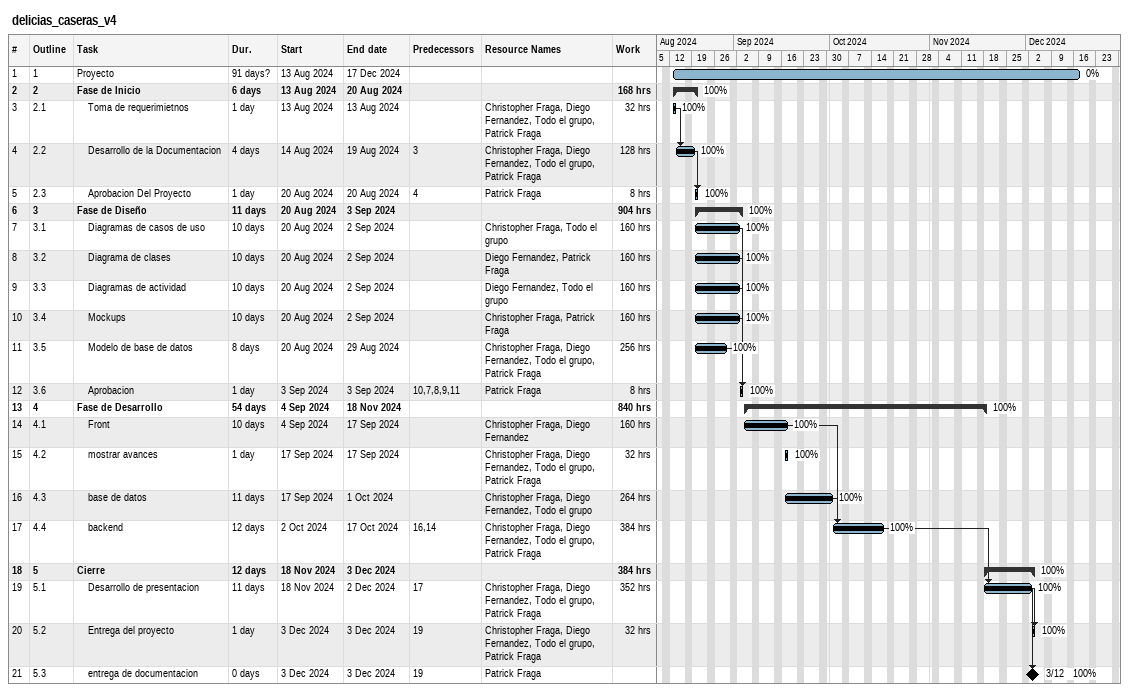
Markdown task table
delicias_caseras_v4

| ID | WBS | Task | Duration | Start | Finish | Predecessors | Resources | % complete | Work (h) |
|---|---|---|---|---|---|---|---|---|---|
| 1 | 1 | Proyecto | 91d? | 2024-08-13 | 2024-12-17 |  |  | 0 |  |
| 2 | 2 | **Fase de Inicio** | 6d | 2024-08-13 | 2024-08-20 |  |  | 100 | 168 |
| 3 | 2.1 | Toma de requerimietnos | 1d | 2024-08-13 | 2024-08-13 |  | Christopher Fraga, Diego Fernandez, Todo el grupo, Patrick Fraga | 100 | 32 |
| 4 | 2.2 | Desarrollo de la Documentacion | 4d | 2024-08-14 | 2024-08-19 | 3 | Christopher Fraga, Diego Fernandez, Todo el grupo, Patrick Fraga | 100 | 128 |
| 5 | 2.3 | Aprobacion Del Proyecto | 1d | 2024-08-20 | 2024-08-20 | 4 | Patrick Fraga | 100 | 8 |
| 6 | 3 | **Fase de Diseño** | 11d | 2024-08-20 | 2024-09-03 |  |  | 100 | 904 |
| 7 | 3.1 | Diagramas de casos de uso | 10d | 2024-08-20 | 2024-09-02 |  | Christopher Fraga, Todo el grupo | 100 | 160 |
| 8 | 3.2 | Diagrama de clases | 10d | 2024-08-20 | 2024-09-02 |  | Diego Fernandez, Patrick Fraga | 100 | 160 |
| 9 | 3.3 | Diagramas de actividad | 10d | 2024-08-20 | 2024-09-02 |  | Diego Fernandez, Todo el grupo | 100 | 160 |
| 10 | 3.4 | Mockups | 10d | 2024-08-20 | 2024-09-02 |  | Christopher Fraga, Patrick Fraga | 100 | 160 |
| 11 | 3.5 | Modelo de base de datos | 8d | 2024-08-20 | 2024-08-29 |  | Christopher Fraga, Diego Fernandez, Todo el grupo, Patrick Fraga | 100 | 256 |
| 12 | 3.6 | Aprobacion | 1d | 2024-09-03 | 2024-09-03 | 10, 7, 8, 9, 11 | Patrick Fraga | 100 | 8 |
| 13 | 4 | **Fase de Desarrollo** | 54d | 2024-09-04 | 2024-11-18 |  |  | 100 | 840 |
| 14 | 4.1 | Front | 10d | 2024-09-04 | 2024-09-17 |  | Christopher Fraga, Diego Fernandez | 100 | 160 |
| 15 | 4.2 | mostrar avances | 1d | 2024-09-17 | 2024-09-17 |  | Christopher Fraga, Diego Fernandez, Todo el grupo, Patrick Fraga | 100 | 32 |
| 16 | 4.3 | base de datos | 11d | 2024-09-17 | 2024-10-01 |  | Christopher Fraga, Diego Fernandez, Todo el grupo | 100 | 264 |
| 17 | 4.4 | backend | 12d | 2024-10-02 | 2024-10-17 | 16, 14 | Christopher Fraga, Diego Fernandez, Todo el grupo, Patrick Fraga | 100 | 384 |
| 18 | 5 | **Cierre** | 12d | 2024-11-18 | 2024-12-03 |  |  | 100 | 384 |
| 19 | 5.1 | Desarrollo de presentacion | 11d | 2024-11-18 | 2024-12-02 | 17 | Christopher Fraga, Diego Fernandez, Todo el grupo, Patrick Fraga | 100 | 352 |
| 20 | 5.2 | Entrega del proyecto | 1d | 2024-12-03 | 2024-12-03 | 19 | Christopher Fraga, Diego Fernandez, Todo el grupo, Patrick Fraga | 100 | 32 |
| 21 | 5.3 | entrega de documentacion | 0d | 2024-12-03 | 2024-12-03 | 19 | Patrick Fraga | 100 |  |
